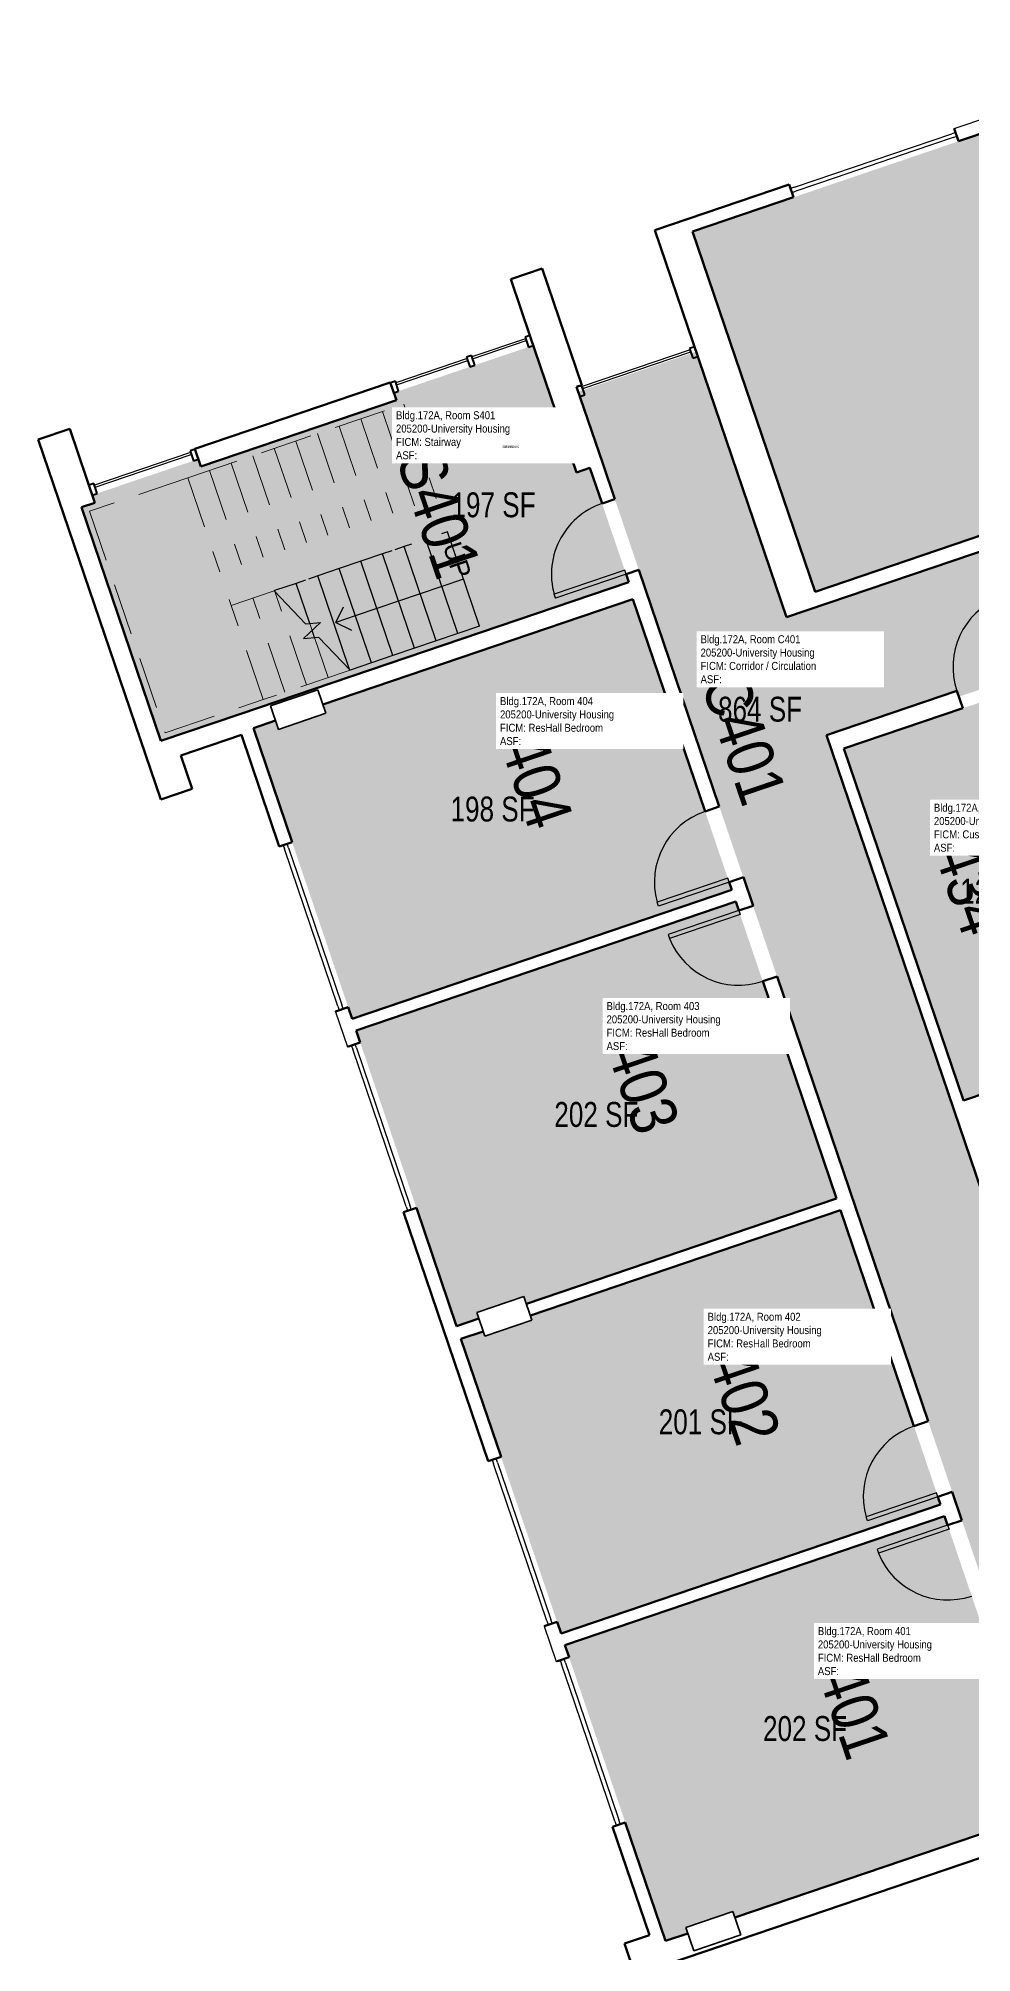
# Model space of a CAD drawing. Header units: inches. Extents: x 69231989 to 69233852, y 27661192 to 27663777.
# Drawn here: x 69231989 to 69232439, y 27662745 to 27663668 of the extents above; entities that cross this region are included whole.
import ezdxf
from ezdxf.enums import TextEntityAlignment as Align

# ---------------------------------------------------------------- set-up
doc = ezdxf.new("R2010")
doc.units = ezdxf.units.IN
doc.header["$LTSCALE"] = 100
doc.header["$MEASUREMENT"] = 0
doc.linetypes.add('DASHED2', pattern=[0.375, 0.25, -0.125])
for name, color, linetype in [('A-COLS', 5, 'CONTINUOUS'), ('A-DOOR', 2, 'CONTINUOUS'), ('A-FLOR', 3, 'CONTINUOUS'), ('A-GLAZ', 1, 'CONTINUOUS'), ('A-IDEN-RNUM', 7, 'CONTINUOUS'), ('A-IDEN-SNUM', 4, 'CONTINUOUS'), ('A-IDEN-VNUM', 4, 'CONTINUOUS'), ('A-WALL', 5, 'CONTINUOUS'), ('AREA-TEXT', 3, 'CONTINUOUS'), ('Rooms-Category-Color', 7, 'CONTINUOUS'), ('Rooms-College-Color', 7, 'CONTINUOUS'), ('Rooms-Department-Color', 7, 'CONTINUOUS'), ('Rooms-Division-Color', 7, 'CONTINUOUS'), ('Rooms-Information', 7, 'CONTINUOUS')]:
    doc.layers.add(name, color=color, linetype=linetype)
doc.styles.add('Arial', font='arial.ttf')
doc.styles.add('CP_AREA', font='arial.ttf', dxfattribs={"height": 15})
doc.styles.add('CP_ROOMSNUMBER', font='arial.ttf', dxfattribs={"height": 1})
doc.styles.add('CP_ROOMVNUMBER', font='arial.ttf', dxfattribs={"width": 0.85, "height": 0.075})

msp = doc.modelspace()

# ---------------------------------------------------------------- hatches: boundary and pattern name
at = {"layer": 'Rooms-Category-Color', "true_color": 0x728ef3}
for points in [[(69232363.13, 27663401.06), (69232637.43, 27663494.24), (69232578.45, 27663667.87), (69232304.15, 27663574.7)], [(69232103.19, 27663338.91), (69232092.47, 27663335.27), (69232092.9, 27663334.02), (69232140.07, 27663195.13), (69232323, 27663257.27), (69232275.4, 27663397.4), (69232125.91, 27663346.63), (69232127.34, 27663342.42), (69232104.61, 27663334.7)], [(69232200.14, 27663053.48), (69232222.86, 27663061.2), (69232224.05, 27663057.71), (69232373.53, 27663108.49), (69232324.89, 27663251.7), (69232141.96, 27663189.57), (69232190.41, 27663046.95), (69232201.12, 27663050.59)], [(69232226.72, 27663049.84), (69232223.64, 27663048.8), (69232204, 27663042.12), (69232203.21, 27663044.43), (69232192.5, 27663040.79), (69232240.74, 27662898.76), (69232423.67, 27662960.9), (69232375.42, 27663102.93), (69232225.94, 27663052.15)], [(69232242.63, 27662893.2), (69232291.08, 27662750.58), (69232294.58, 27662751.77), (69232297.35, 27662752.71), (69232299.72, 27662753.51), (69232301.79, 27662754.22), (69232300.81, 27662757.12), (69232323.53, 27662764.83), (69232324.51, 27662761.94), (69232474, 27662812.71), (69232459.17, 27662856.38), (69232425.56, 27662955.33)]]:
    msp.add_hatch(color=171, dxfattribs=at).paths.add_polyline_path(points)
at = {"layer": 'Rooms-Category-Color', "true_color": 0xadadad}
for points in [[(69232956.36, 27662607.97), (69233013.17, 27662627.27), (69232952.16, 27662806.88), (69232902.03, 27662954.47), (69232859.21, 27663080.52), (69232801.14, 27663251.49), (69232758.74, 27663376.3), (69232700.43, 27663547.98), (69232680.62, 27663606.28), (69232669.11, 27663640.18), (69232612.35, 27663620.9), (69232655.85, 27663492.84), (69232641.95, 27663488.11), (69232363.27, 27663393.46), (69232349.37, 27663388.73), (69232305.87, 27663516.8), (69232249.67, 27663497.71), (69232249.05, 27663497.5), (69232258.02, 27663471.1), (69232260.83, 27663462.82), (69232280.89, 27663403.76), (69232282.26, 27663399.73), (69232282.28, 27663399.67), (69232330.81, 27663256.82), (69232381.34, 27663108.04), (69232431.48, 27662960.45), (69232465.09, 27662861.49), (69232521.9, 27662880.79), (69232520.16, 27662885.91), (69232501.99, 27662939.41), (69232497.33, 27662953.14), (69232429.12, 27663153.93), (69232370.57, 27663326.3), (69232368.66, 27663331.92), (69232431.51, 27663353.27), (69232432.48, 27663350.43), (69232466.56, 27663362.01), (69232465.6, 27663364.85), (69232478.14, 27663369.11), (69232479.11, 27663366.27), (69232513.2, 27663377.85), (69232512.23, 27663380.69), (69232571.77, 27663400.91), (69232669.47, 27663434.1), (69232675.09, 27663436.01), (69232722.34, 27663296.9), (69232719.5, 27663295.93), (69232731.81, 27663259.72), (69232734.65, 27663260.68), (69232735.57, 27663257.96), (69232804.24, 27663055.8), (69232814.09, 27663026.81), (69232832.84, 27662971.59), (69232834.54, 27662966.6), (69232835.71, 27662963.16), (69232845.03, 27662935.71), (69232895.98, 27662785.73), (69232893.14, 27662784.76), (69232905.8, 27662747.48), (69232908.64, 27662748.44), (69232914.49, 27662731.23), (69232923.33, 27662705.2), (69232924.49, 27662701.77), (69232924.51, 27662701.71), (69232951.19, 27662623.18)], [(69232273.37, 27663405.69), (69232254.68, 27663460.73), (69232248.17, 27663458.52), (69232245.36, 27663466.8), (69232227.34, 27663519.82), (69232224.98, 27663519.02), (69232160.12, 27663496.99), (69232161.36, 27663493.32), (69232067.21, 27663461.34), (69232065.96, 27663465.01), (69232014.83, 27663447.64), (69232016.08, 27663443.97), (69232009.57, 27663441.76), (69232047.84, 27663329.08), (69232083.53, 27663341.2), (69232086.01, 27663342.05), (69232086.01, 27663342.05), (69232086.66, 27663342.27), (69232100.45, 27663346.95), (69232123.18, 27663354.67), (69232272.6, 27663405.43)], [(69232433.3, 27663344.5), (69232377.08, 27663325.41), (69232434.7, 27663155.76), (69232529.63, 27663188), (69232472, 27663357.65), (69232469.52, 27663356.8)]]:
    msp.add_hatch(color=253, dxfattribs=at).paths.add_polyline_path(points)
at = {"layer": 'Rooms-College-Color', "true_color": 0xadadad}
for points in [[(69232363.13, 27663401.06), (69232637.43, 27663494.24), (69232578.45, 27663667.87), (69232304.15, 27663574.7)], [(69232956.36, 27662607.97), (69233013.17, 27662627.27), (69232952.16, 27662806.88), (69232902.03, 27662954.47), (69232859.21, 27663080.52), (69232801.14, 27663251.49), (69232758.74, 27663376.3), (69232700.43, 27663547.98), (69232680.62, 27663606.28), (69232669.11, 27663640.18), (69232612.35, 27663620.9), (69232655.85, 27663492.84), (69232641.95, 27663488.11), (69232363.27, 27663393.46), (69232349.37, 27663388.73), (69232305.87, 27663516.8), (69232249.67, 27663497.71), (69232249.05, 27663497.5), (69232258.02, 27663471.1), (69232260.83, 27663462.82), (69232280.89, 27663403.76), (69232282.26, 27663399.73), (69232282.28, 27663399.67), (69232330.81, 27663256.82), (69232381.34, 27663108.04), (69232431.48, 27662960.45), (69232465.09, 27662861.49), (69232521.9, 27662880.79), (69232520.16, 27662885.91), (69232501.99, 27662939.41), (69232497.33, 27662953.14), (69232429.12, 27663153.93), (69232370.57, 27663326.3), (69232368.66, 27663331.92), (69232431.51, 27663353.27), (69232432.48, 27663350.43), (69232466.56, 27663362.01), (69232465.6, 27663364.85), (69232478.14, 27663369.11), (69232479.11, 27663366.27), (69232513.2, 27663377.85), (69232512.23, 27663380.69), (69232571.77, 27663400.91), (69232669.47, 27663434.1), (69232675.09, 27663436.01), (69232722.34, 27663296.9), (69232719.5, 27663295.93), (69232731.81, 27663259.72), (69232734.65, 27663260.68), (69232735.57, 27663257.96), (69232804.24, 27663055.8), (69232814.09, 27663026.81), (69232832.84, 27662971.59), (69232834.54, 27662966.6), (69232835.71, 27662963.16), (69232845.03, 27662935.71), (69232895.98, 27662785.73), (69232893.14, 27662784.76), (69232905.8, 27662747.48), (69232908.64, 27662748.44), (69232914.49, 27662731.23), (69232923.33, 27662705.2), (69232924.49, 27662701.77), (69232924.51, 27662701.71), (69232951.19, 27662623.18)], [(69232273.37, 27663405.69), (69232254.68, 27663460.73), (69232248.17, 27663458.52), (69232245.36, 27663466.8), (69232227.34, 27663519.82), (69232224.98, 27663519.02), (69232160.12, 27663496.99), (69232161.36, 27663493.32), (69232067.21, 27663461.34), (69232065.96, 27663465.01), (69232014.83, 27663447.64), (69232016.08, 27663443.97), (69232009.57, 27663441.76), (69232047.84, 27663329.08), (69232083.53, 27663341.2), (69232086.01, 27663342.05), (69232086.01, 27663342.05), (69232086.66, 27663342.27), (69232100.45, 27663346.95), (69232123.18, 27663354.67), (69232272.6, 27663405.43)], [(69232103.19, 27663338.91), (69232092.47, 27663335.27), (69232092.9, 27663334.02), (69232140.07, 27663195.13), (69232323, 27663257.27), (69232275.4, 27663397.4), (69232125.91, 27663346.63), (69232127.34, 27663342.42), (69232104.61, 27663334.7)], [(69232433.3, 27663344.5), (69232377.08, 27663325.41), (69232434.7, 27663155.76), (69232529.63, 27663188), (69232472, 27663357.65), (69232469.52, 27663356.8)], [(69232200.14, 27663053.48), (69232222.86, 27663061.2), (69232224.05, 27663057.71), (69232373.53, 27663108.49), (69232324.89, 27663251.7), (69232141.96, 27663189.57), (69232190.41, 27663046.95), (69232201.12, 27663050.59)], [(69232226.72, 27663049.84), (69232223.64, 27663048.8), (69232204, 27663042.12), (69232203.21, 27663044.43), (69232192.5, 27663040.79), (69232240.74, 27662898.76), (69232423.67, 27662960.9), (69232375.42, 27663102.93), (69232225.94, 27663052.15)], [(69232242.63, 27662893.2), (69232291.08, 27662750.58), (69232294.58, 27662751.77), (69232297.35, 27662752.71), (69232299.72, 27662753.51), (69232301.79, 27662754.22), (69232300.81, 27662757.12), (69232323.53, 27662764.83), (69232324.51, 27662761.94), (69232474, 27662812.71), (69232459.17, 27662856.38), (69232425.56, 27662955.33)]]:
    msp.add_hatch(color=253, dxfattribs=at).paths.add_polyline_path(points)
at = {"layer": 'Rooms-Department-Color', "true_color": 0x604aed}
for points in [[(69232363.13, 27663401.06), (69232637.43, 27663494.24), (69232578.45, 27663667.87), (69232304.15, 27663574.7)], [(69232103.19, 27663338.91), (69232092.47, 27663335.27), (69232092.9, 27663334.02), (69232140.07, 27663195.13), (69232323, 27663257.27), (69232275.4, 27663397.4), (69232125.91, 27663346.63), (69232127.34, 27663342.42), (69232104.61, 27663334.7)], [(69232200.14, 27663053.48), (69232222.86, 27663061.2), (69232224.05, 27663057.71), (69232373.53, 27663108.49), (69232324.89, 27663251.7), (69232141.96, 27663189.57), (69232190.41, 27663046.95), (69232201.12, 27663050.59)], [(69232226.72, 27663049.84), (69232223.64, 27663048.8), (69232204, 27663042.12), (69232203.21, 27663044.43), (69232192.5, 27663040.79), (69232240.74, 27662898.76), (69232423.67, 27662960.9), (69232375.42, 27663102.93), (69232225.94, 27663052.15)], [(69232242.63, 27662893.2), (69232291.08, 27662750.58), (69232294.58, 27662751.77), (69232297.35, 27662752.71), (69232299.72, 27662753.51), (69232301.79, 27662754.22), (69232300.81, 27662757.12), (69232323.53, 27662764.83), (69232324.51, 27662761.94), (69232474, 27662812.71), (69232459.17, 27662856.38), (69232425.56, 27662955.33)]]:
    msp.add_hatch(color=173, dxfattribs=at).paths.add_polyline_path(points)
at = {"layer": 'Rooms-Department-Color', "true_color": 0xacacac}
for points in [[(69232956.36, 27662607.97), (69233013.17, 27662627.27), (69232952.16, 27662806.88), (69232902.03, 27662954.47), (69232859.21, 27663080.52), (69232801.14, 27663251.49), (69232758.74, 27663376.3), (69232700.43, 27663547.98), (69232680.62, 27663606.28), (69232669.11, 27663640.18), (69232612.35, 27663620.9), (69232655.85, 27663492.84), (69232641.95, 27663488.11), (69232363.27, 27663393.46), (69232349.37, 27663388.73), (69232305.87, 27663516.8), (69232249.67, 27663497.71), (69232249.05, 27663497.5), (69232258.02, 27663471.1), (69232260.83, 27663462.82), (69232280.89, 27663403.76), (69232282.26, 27663399.73), (69232282.28, 27663399.67), (69232330.81, 27663256.82), (69232381.34, 27663108.04), (69232431.48, 27662960.45), (69232465.09, 27662861.49), (69232521.9, 27662880.79), (69232520.16, 27662885.91), (69232501.99, 27662939.41), (69232497.33, 27662953.14), (69232429.12, 27663153.93), (69232370.57, 27663326.3), (69232368.66, 27663331.92), (69232431.51, 27663353.27), (69232432.48, 27663350.43), (69232466.56, 27663362.01), (69232465.6, 27663364.85), (69232478.14, 27663369.11), (69232479.11, 27663366.27), (69232513.2, 27663377.85), (69232512.23, 27663380.69), (69232571.77, 27663400.91), (69232669.47, 27663434.1), (69232675.09, 27663436.01), (69232722.34, 27663296.9), (69232719.5, 27663295.93), (69232731.81, 27663259.72), (69232734.65, 27663260.68), (69232735.57, 27663257.96), (69232804.24, 27663055.8), (69232814.09, 27663026.81), (69232832.84, 27662971.59), (69232834.54, 27662966.6), (69232835.71, 27662963.16), (69232845.03, 27662935.71), (69232895.98, 27662785.73), (69232893.14, 27662784.76), (69232905.8, 27662747.48), (69232908.64, 27662748.44), (69232914.49, 27662731.23), (69232923.33, 27662705.2), (69232924.49, 27662701.77), (69232924.51, 27662701.71), (69232951.19, 27662623.18)], [(69232273.37, 27663405.69), (69232254.68, 27663460.73), (69232248.17, 27663458.52), (69232245.36, 27663466.8), (69232227.34, 27663519.82), (69232224.98, 27663519.02), (69232160.12, 27663496.99), (69232161.36, 27663493.32), (69232067.21, 27663461.34), (69232065.96, 27663465.01), (69232014.83, 27663447.64), (69232016.08, 27663443.97), (69232009.57, 27663441.76), (69232047.84, 27663329.08), (69232083.53, 27663341.2), (69232086.01, 27663342.05), (69232086.01, 27663342.05), (69232086.66, 27663342.27), (69232100.45, 27663346.95), (69232123.18, 27663354.67), (69232272.6, 27663405.43)], [(69232433.3, 27663344.5), (69232377.08, 27663325.41), (69232434.7, 27663155.76), (69232529.63, 27663188), (69232472, 27663357.65), (69232469.52, 27663356.8)]]:
    msp.add_hatch(color=253, dxfattribs=at).paths.add_polyline_path(points)
at = {"layer": 'Rooms-Division-Color', "true_color": 0x604aed}
for points in [[(69232363.13, 27663401.06), (69232637.43, 27663494.24), (69232578.45, 27663667.87), (69232304.15, 27663574.7)], [(69232103.19, 27663338.91), (69232092.47, 27663335.27), (69232092.9, 27663334.02), (69232140.07, 27663195.13), (69232323, 27663257.27), (69232275.4, 27663397.4), (69232125.91, 27663346.63), (69232127.34, 27663342.42), (69232104.61, 27663334.7)], [(69232200.14, 27663053.48), (69232222.86, 27663061.2), (69232224.05, 27663057.71), (69232373.53, 27663108.49), (69232324.89, 27663251.7), (69232141.96, 27663189.57), (69232190.41, 27663046.95), (69232201.12, 27663050.59)], [(69232226.72, 27663049.84), (69232223.64, 27663048.8), (69232204, 27663042.12), (69232203.21, 27663044.43), (69232192.5, 27663040.79), (69232240.74, 27662898.76), (69232423.67, 27662960.9), (69232375.42, 27663102.93), (69232225.94, 27663052.15)], [(69232242.63, 27662893.2), (69232291.08, 27662750.58), (69232294.58, 27662751.77), (69232297.35, 27662752.71), (69232299.72, 27662753.51), (69232301.79, 27662754.22), (69232300.81, 27662757.12), (69232323.53, 27662764.83), (69232324.51, 27662761.94), (69232474, 27662812.71), (69232459.17, 27662856.38), (69232425.56, 27662955.33)]]:
    msp.add_hatch(color=173, dxfattribs=at).paths.add_polyline_path(points)
at = {"layer": 'Rooms-Division-Color', "true_color": 0xadadad}
for points in [[(69232956.36, 27662607.97), (69233013.17, 27662627.27), (69232952.16, 27662806.88), (69232902.03, 27662954.47), (69232859.21, 27663080.52), (69232801.14, 27663251.49), (69232758.74, 27663376.3), (69232700.43, 27663547.98), (69232680.62, 27663606.28), (69232669.11, 27663640.18), (69232612.35, 27663620.9), (69232655.85, 27663492.84), (69232641.95, 27663488.11), (69232363.27, 27663393.46), (69232349.37, 27663388.73), (69232305.87, 27663516.8), (69232249.67, 27663497.71), (69232249.05, 27663497.5), (69232258.02, 27663471.1), (69232260.83, 27663462.82), (69232280.89, 27663403.76), (69232282.26, 27663399.73), (69232282.28, 27663399.67), (69232330.81, 27663256.82), (69232381.34, 27663108.04), (69232431.48, 27662960.45), (69232465.09, 27662861.49), (69232521.9, 27662880.79), (69232520.16, 27662885.91), (69232501.99, 27662939.41), (69232497.33, 27662953.14), (69232429.12, 27663153.93), (69232370.57, 27663326.3), (69232368.66, 27663331.92), (69232431.51, 27663353.27), (69232432.48, 27663350.43), (69232466.56, 27663362.01), (69232465.6, 27663364.85), (69232478.14, 27663369.11), (69232479.11, 27663366.27), (69232513.2, 27663377.85), (69232512.23, 27663380.69), (69232571.77, 27663400.91), (69232669.47, 27663434.1), (69232675.09, 27663436.01), (69232722.34, 27663296.9), (69232719.5, 27663295.93), (69232731.81, 27663259.72), (69232734.65, 27663260.68), (69232735.57, 27663257.96), (69232804.24, 27663055.8), (69232814.09, 27663026.81), (69232832.84, 27662971.59), (69232834.54, 27662966.6), (69232835.71, 27662963.16), (69232845.03, 27662935.71), (69232895.98, 27662785.73), (69232893.14, 27662784.76), (69232905.8, 27662747.48), (69232908.64, 27662748.44), (69232914.49, 27662731.23), (69232923.33, 27662705.2), (69232924.49, 27662701.77), (69232924.51, 27662701.71), (69232951.19, 27662623.18)], [(69232273.37, 27663405.69), (69232254.68, 27663460.73), (69232248.17, 27663458.52), (69232245.36, 27663466.8), (69232227.34, 27663519.82), (69232224.98, 27663519.02), (69232160.12, 27663496.99), (69232161.36, 27663493.32), (69232067.21, 27663461.34), (69232065.96, 27663465.01), (69232014.83, 27663447.64), (69232016.08, 27663443.97), (69232009.57, 27663441.76), (69232047.84, 27663329.08), (69232083.53, 27663341.2), (69232086.01, 27663342.05), (69232086.01, 27663342.05), (69232086.66, 27663342.27), (69232100.45, 27663346.95), (69232123.18, 27663354.67), (69232272.6, 27663405.43)], [(69232433.3, 27663344.5), (69232377.08, 27663325.41), (69232434.7, 27663155.76), (69232529.63, 27663188), (69232472, 27663357.65), (69232469.52, 27663356.8)]]:
    msp.add_hatch(color=253, dxfattribs=at).paths.add_polyline_path(points)

# ---------------------------------------------------------------- linework, layer by layer
at = {"layer": 'A-COLS', "lineweight": 35}
for p, q in [((69232100.75, 27663346.07), (69232123.48, 27663353.79)), ((69232104.61, 27663334.7), (69232100.75, 27663346.07)), ((69232123.48, 27663353.79), (69232127.34, 27663342.42)), ((69232127.34, 27663342.42), (69232104.61, 27663334.7)), ((69232200.14, 27663053.48), (69232222.86, 27663061.2)), ((69232222.86, 27663061.2), (69232226.72, 27663049.84)), ((69232204, 27663042.12), (69232200.14, 27663053.48)), ((69232226.72, 27663049.84), (69232204, 27663042.12)), ((69232300.81, 27662757.12), (69232323.53, 27662764.83)), ((69232323.53, 27662764.83), (69232327.39, 27662753.47)), ((69232304.66, 27662745.75), (69232300.81, 27662757.12)), ((69232327.39, 27662753.47), (69232304.66, 27662745.75))]:
    msp.add_line(p, q, dxfattribs=at)
at = {"layer": 'A-DOOR'}
for p, q in [((69232271.44, 27663411.37), (69232237.36, 27663399.79)), ((69232272.09, 27663409.48), (69232271.44, 27663411.37)), ((69232272.09, 27663409.48), (69232238, 27663397.9)), ((69232238, 27663397.9), (69232237.36, 27663399.79)), ((69232321.07, 27663262.95), (69232287.03, 27663251.39)), ((69232321.71, 27663261.05), (69232321.07, 27663262.95)), ((69232321.71, 27663261.05), (69232287.68, 27663249.49)), ((69232287.68, 27663249.49), (69232287.03, 27663251.39)), ((69232326.37, 27663247.32), (69232292.34, 27663235.76)), ((69232327.02, 27663245.43), (69232292.98, 27663233.87)), ((69232326.37, 27663247.32), (69232327.02, 27663245.43)), ((69232292.34, 27663235.76), (69232292.98, 27663233.87)), ((69232421.74, 27662966.58), (69232387.7, 27662955.02)), ((69232422.38, 27662964.68), (69232388.35, 27662953.12)), ((69232422.38, 27662964.68), (69232421.74, 27662966.58)), ((69232388.35, 27662953.12), (69232387.7, 27662955.02)), ((69232427.04, 27662950.95), (69232393.01, 27662939.39)), ((69232427.04, 27662950.95), (69232427.69, 27662949.06)), ((69232427.69, 27662949.06), (69232393.65, 27662937.5)), ((69232393.01, 27662939.39), (69232393.65, 27662937.5))]:
    msp.add_line(p, q, dxfattribs=at)
at = {"layer": 'A-DOOR', "lineweight": 25}
for centre, start, end in [((69232272.09, 27663409.48), 108.76132, 198.76132), ((69232465.6, 27663364.85), 111.94606, 198.76132), ((69232321.71, 27663261.05), 108.76132, 195.57658), ((69232326.37, 27663247.32), 201.94606, 288.76132), ((69232422.38, 27662964.68), 108.76132, 195.57658), ((69232427.04, 27662950.95), 201.94606, 288.76132)]:
    msp.add_arc(centre, 36, start, end, dxfattribs=at)
at = {"layer": 'A-FLOR', "linetype": 'DASHED2', "lineweight": 5}
for p, q in [((69232060.9, 27663456.02), (69232165.05, 27663491.4)), ((69232154.64, 27663487.87), (69232170.07, 27663442.42)), ((69232165.05, 27663491.4), (69232180.49, 27663445.95)), ((69232123.39, 27663477.25), (69232138.83, 27663431.8)), ((69232133.8, 27663480.79), (69232149.24, 27663435.34)), ((69232144.22, 27663484.33), (69232159.66, 27663438.88)), ((69232092.14, 27663466.64), (69232107.58, 27663421.19)), ((69232102.56, 27663470.18), (69232118, 27663424.73)), ((69232112.97, 27663473.71), (69232128.41, 27663428.26)), ((69232071.31, 27663459.56), (69232086.75, 27663414.11)), ((69232081.73, 27663463.1), (69232097.17, 27663417.65)), ((69232060.9, 27663456.02), (69232013.55, 27663439.94)), ((69232060.9, 27663456.02), (69232076.33, 27663410.57)), ((69232013.55, 27663439.94), (69232049.9, 27663332.95)), ((69232102.45, 27663401.49), (69232081.8, 27663394.48)), ((69232081.8, 27663394.48), (69232080.84, 27663397.32)), ((69232097.24, 27663349.03), (69232081.8, 27663394.48)), ((69232107.65, 27663352.57), (69232092.22, 27663398.02)), ((69232118.07, 27663356.11), (69232102.76, 27663401.17)), ((69232120.77, 27663382.37), (69232119.6, 27663385.79)), ((69232128.49, 27663359.64), (69232121.93, 27663378.94)), ((69232139.08, 27663363.24), (69232097.24, 27663349.03)), ((69232138.9, 27663363.18), (69232138.77, 27663363.57)), ((69232049.9, 27663332.95), (69232097.24, 27663349.03))]:
    msp.add_line(p, q, dxfattribs=at)
at = {"layer": 'A-FLOR'}
for p, q in [((69232185.96, 27663429.86), (69232183.12, 27663428.89)), ((69232201.39, 27663384.41), (69232185.96, 27663429.86)), ((69232159.21, 27663420.77), (69232154.71, 27663419.24)), ((69232165.13, 27663422.78), (69232160.63, 27663421.25)), ((69232168.61, 27663423.97), (69232165.13, 27663422.78)), ((69232180.56, 27663377.33), (69232165.13, 27663422.78)), ((69232190.98, 27663380.87), (69232175.54, 27663426.32)), ((69232133.88, 27663412.17), (69232123.46, 27663408.63)), ((69232144.29, 27663415.71), (69232133.88, 27663412.17)), ((69232149.32, 27663366.72), (69232133.88, 27663412.17)), ((69232154.71, 27663419.24), (69232144.29, 27663415.71)), ((69232159.73, 27663370.26), (69232144.29, 27663415.71)), ((69232170.15, 27663373.79), (69232154.71, 27663419.24)), ((69232102.63, 27663401.56), (69232102.45, 27663401.49)), ((69232102.45, 27663401.49), (69232117.65, 27663385.62)), ((69232113.05, 27663405.09), (69232102.63, 27663401.56)), ((69232102.76, 27663401.17), (69232102.63, 27663401.56)), ((69232117.54, 27663406.62), (69232113.05, 27663405.09)), ((69232119.6, 27663385.79), (69232113.05, 27663405.09)), ((69232123.46, 27663408.63), (69232118.97, 27663407.1)), ((69232138.77, 27663363.57), (69232123.46, 27663408.63)), ((69232183.26, 27663403.6), (69232172.84, 27663400.06)), ((69232193.68, 27663407.13), (69232183.26, 27663403.6)), ((69232132.13, 27663386.23), (69232135.88, 27663393.84)), ((69232152.01, 27663392.98), (69232141.6, 27663389.44)), ((69232162.43, 27663396.52), (69232152.01, 27663392.98)), ((69232172.84, 27663400.06), (69232162.43, 27663396.52)), ((69232124.83, 27663386.26), (69232116.7, 27663378.48)), ((69232117.65, 27663385.62), (69232124.83, 27663386.26)), ((69232141.6, 27663389.44), (69232132.13, 27663386.23)), ((69232132.13, 27663386.23), (69232139.74, 27663382.48)), ((69232201.39, 27663384.41), (69232190.98, 27663380.87)), ((69232116.7, 27663378.48), (69232123.88, 27663379.12)), ((69232121.93, 27663378.94), (69232120.77, 27663382.37)), ((69232123.88, 27663379.12), (69232139.08, 27663363.24)), ((69232170.15, 27663373.79), (69232159.73, 27663370.26)), ((69232180.56, 27663377.33), (69232170.15, 27663373.79)), ((69232190.98, 27663380.87), (69232180.56, 27663377.33)), ((69232149.32, 27663366.72), (69232139.08, 27663363.24)), ((69232159.73, 27663370.26), (69232149.32, 27663366.72))]:
    msp.add_line(p, q, dxfattribs=at)
at = {"layer": 'A-GLAZ'}
for p, q in [((69232372.18, 27663602.56), (69232410.06, 27663615.42)), ((69232410.06, 27663615.42), (69232428.99, 27663621.85)), ((69232429.64, 27663619.96), (69232410.7, 27663613.53)), ((69232430.89, 27663622.5), (69232428.99, 27663621.85)), ((69232429.64, 27663619.96), (69232431.53, 27663620.6)), ((69232410.7, 27663613.53), (69232372.82, 27663600.66)), ((69232353.24, 27663596.12), (69232351.35, 27663595.48)), ((69232353.24, 27663596.12), (69232372.18, 27663602.56)), ((69232372.82, 27663600.66), (69232353.89, 27663594.23)), ((69232351.99, 27663593.59), (69232353.89, 27663594.23)), ((69232223.61, 27663523.04), (69232197.81, 27663514.28)), ((69232198.13, 27663513.33), (69232223.93, 27663522.1)), ((69232195.44, 27663513.48), (69232161.12, 27663501.82)), ((69232161.44, 27663500.87), (69232195.76, 27663512.53)), ((69232302.94, 27663517.65), (69232250.86, 27663499.96)), ((69232251.18, 27663499.01), (69232303.26, 27663516.7)), ((69232303.26, 27663516.7), (69232302.94, 27663517.65)), ((69232250.86, 27663499.96), (69232251.18, 27663499.01)), ((69232062.23, 27663468.23), (69232015.83, 27663452.47)), ((69232016.15, 27663451.52), (69232062.55, 27663467.28)), ((69232106.87, 27663278.9), (69232107.51, 27663277.01)), ((69232113.94, 27663258.07), (69232107.51, 27663277.01)), ((69232109.4, 27663277.65), (69232108.76, 27663279.55)), ((69232109.4, 27663277.65), (69232115.84, 27663258.71)), ((69232126.81, 27663220.2), (69232113.94, 27663258.07)), ((69232115.84, 27663258.71), (69232128.7, 27663220.84)), ((69232133.24, 27663201.26), (69232126.81, 27663220.2)), ((69232128.7, 27663220.84), (69232135.13, 27663201.9)), ((69232133.24, 27663201.26), (69232133.88, 27663199.37)), ((69232135.78, 27663200.01), (69232135.13, 27663201.9)), ((69232139.67, 27663182.32), (69232140.32, 27663180.43)), ((69232146.75, 27663161.49), (69232140.32, 27663180.43)), ((69232142.21, 27663181.07), (69232141.57, 27663182.97)), ((69232142.21, 27663181.07), (69232148.64, 27663162.13)), ((69232159.61, 27663123.62), (69232146.75, 27663161.49)), ((69232148.64, 27663162.13), (69232161.51, 27663124.26)), ((69232166.05, 27663104.68), (69232159.61, 27663123.62)), ((69232161.51, 27663124.26), (69232167.94, 27663105.32)), ((69232166.05, 27663104.68), (69232166.69, 27663102.79)), ((69232168.58, 27663103.43), (69232167.94, 27663105.32)), ((69232207.54, 27662982.53), (69232208.18, 27662980.64)), ((69232214.61, 27662961.7), (69232208.18, 27662980.64)), ((69232210.07, 27662981.28), (69232209.43, 27662983.18)), ((69232210.07, 27662981.28), (69232216.51, 27662962.35)), ((69232227.48, 27662923.83), (69232214.61, 27662961.7)), ((69232216.51, 27662962.35), (69232229.37, 27662924.47)), ((69232233.91, 27662904.89), (69232227.48, 27662923.83)), ((69232229.37, 27662924.47), (69232235.8, 27662905.53)), ((69232233.91, 27662904.89), (69232234.55, 27662903)), ((69232236.45, 27662903.64), (69232235.8, 27662905.53)), ((69232240.34, 27662885.95), (69232240.99, 27662884.06)), ((69232242.88, 27662884.7), (69232242.24, 27662886.6)), ((69232242.88, 27662884.7), (69232249.31, 27662865.77)), ((69232247.42, 27662865.12), (69232240.99, 27662884.06)), ((69232260.28, 27662827.25), (69232247.42, 27662865.12)), ((69232249.31, 27662865.77), (69232262.18, 27662827.89)), ((69232266.72, 27662808.31), (69232260.28, 27662827.25)), ((69232262.18, 27662827.89), (69232268.61, 27662808.95)), ((69232266.72, 27662808.31), (69232267.36, 27662806.42)), ((69232269.25, 27662807.06), (69232268.61, 27662808.95))]:
    msp.add_line(p, q, dxfattribs=at)
at = {"layer": 'A-GLAZ', "lineweight": 40, "extrusion": (0, 0, -1)}
for p, q in [((69232225.74, 27663524.56), (69232223.37, 27663523.75)), ((69232223.37, 27663523.75), (69232224.98, 27663519.02)), ((69232197.57, 27663514.99), (69232195.2, 27663514.19)), ((69232195.2, 27663514.19), (69232196.81, 27663509.45)), ((69232199.18, 27663510.26), (69232197.57, 27663514.99)), ((69232224.98, 27663519.02), (69232227.34, 27663519.82)), ((69232196.81, 27663509.45), (69232199.18, 27663510.26)), ((69232249.86, 27663495.13), (69232252.23, 27663495.93)), ((69232252.23, 27663495.93), (69232250.62, 27663500.67)), ((69232064.36, 27663469.74), (69232061.99, 27663468.94)), ((69232061.99, 27663468.94), (69232063.6, 27663464.2)), ((69232063.6, 27663464.2), (69232065.96, 27663465.01))]:
    msp.add_line(p, q, dxfattribs=at)
at = {"layer": 'A-GLAZ', "lineweight": 40}
for p, q in [((69232305.06, 27663519.16), (69232302.69, 27663518.36)), ((69232302.69, 27663518.36), (69232304.3, 27663513.62)), ((69232304.3, 27663513.62), (69232306.67, 27663514.43)), ((69232160.88, 27663502.53), (69232158.51, 27663501.72)), ((69232160.12, 27663496.99), (69232162.48, 27663497.79)), ((69232162.48, 27663497.79), (69232160.88, 27663502.53)), ((69232015.59, 27663453.18), (69232013.22, 27663452.37)), ((69232014.83, 27663447.64), (69232017.2, 27663448.44)), ((69232017.2, 27663448.44), (69232015.59, 27663453.18))]:
    msp.add_line(p, q, dxfattribs=at)
at = {"layer": 'A-WALL'}
for p, q in [((69232430.24, 27663624.39), (69232447.3, 27663630.19)), ((69232132.08, 27663198.46), (69232137.78, 27663181.68)), ((69232137.78, 27663181.68), (69232138.31, 27663181.86)), ((69232232.66, 27662902.35), (69232238.45, 27662885.31)), ((69232238.45, 27662885.31), (69232238.98, 27662885.49))]:
    msp.add_line(p, q, dxfattribs=at)
at = {"layer": 'A-WALL', "lineweight": 50}
for p, q in [((69232430.24, 27663624.39), (69232432.33, 27663618.24)), ((69232432.33, 27663618.24), (69232449.38, 27663624.03)), ((69232350.71, 27663597.37), (69232285.97, 27663575.38)), ((69232352.8, 27663591.22), (69232350.71, 27663597.37)), ((69232304.15, 27663574.7), (69232352.8, 27663591.22)), ((69232285.97, 27663575.38), (69232349.37, 27663388.73)), ((69232363.13, 27663401.06), (69232304.15, 27663574.7)), ((69232231.64, 27663556.93), (69232216.49, 27663551.78)), ((69232216.49, 27663551.78), (69232226.06, 27663523.61)), ((69232250.74, 27663500.71), (69232231.64, 27663556.93)), ((69232225.74, 27663524.56), (69232248.17, 27663458.52)), ((69232158.43, 27663501.96), (69232064.27, 27663469.98)), ((69232161.36, 27663493.32), (69232158.43, 27663501.96)), ((69232250.74, 27663500.71), (69232248.25, 27663499.87)), ((69232260.83, 27663462.82), (69232248.25, 27663499.87)), ((69232067.21, 27663461.34), (69232161.36, 27663493.32)), ((69232003.98, 27663479.6), (69231988.83, 27663474.45)), ((69232016.08, 27663443.97), (69232003.98, 27663479.6)), ((69231988.83, 27663474.45), (69232047.8, 27663300.82)), ((69232064.27, 27663469.98), (69232067.21, 27663461.34)), ((69232248.17, 27663458.52), (69232254.68, 27663460.73)), ((69232254.68, 27663460.73), (69232260.51, 27663443.57)), ((69232266.66, 27663445.66), (69232260.83, 27663462.82)), ((69232510.25, 27663451.04), (69232363.13, 27663401.06)), ((69232009.57, 27663441.76), (69232016.08, 27663443.97)), ((69232047.84, 27663329.08), (69232009.57, 27663441.76)), ((69232260.51, 27663443.57), (69232266.66, 27663445.66)), ((69232349.37, 27663388.73), (69232512.58, 27663444.17)), ((69232278.24, 27663411.57), (69232272.09, 27663409.48)), ((69232317, 27663297.47), (69232278.24, 27663411.57)), ((69232273.37, 27663405.69), (69232086.01, 27663342.05)), ((69232272.09, 27663409.48), (69232273.37, 27663405.69)), ((69232275.4, 27663397.4), (69232125.91, 27663346.63)), ((69232275.4, 27663397.4), (69232310.13, 27663295.14)), ((69232431.51, 27663353.27), (69232368.66, 27663331.92)), ((69232434.37, 27663344.86), (69232431.51, 27663353.27)), ((69232086.01, 27663342.05), (69232047.84, 27663329.08)), ((69232092.47, 27663335.27), (69232103.19, 27663338.91)), ((69232377.08, 27663325.41), (69232434.37, 27663344.86)), ((69232057.49, 27663322.06), (69232086.72, 27663331.99)), ((69232086.72, 27663331.99), (69232104.97, 27663278.26)), ((69232111.13, 27663280.35), (69232092.47, 27663335.27)), ((69232368.66, 27663331.92), (69232498.26, 27662950.38)), ((69232062.95, 27663305.97), (69232057.49, 27663322.06)), ((69232434.7, 27663155.76), (69232377.08, 27663325.41)), ((69232047.8, 27663300.82), (69232062.95, 27663305.97)), ((69232310.13, 27663295.14), (69232317, 27663297.47)), ((69232104.97, 27663278.26), (69232111.13, 27663280.35)), ((69232328.58, 27663263.39), (69232321.71, 27663261.05)), ((69232333.24, 27663249.66), (69232328.58, 27663263.39)), ((69232323, 27663257.27), (69232140.07, 27663195.13)), ((69232321.71, 27663261.05), (69232323, 27663257.27)), ((69232141.96, 27663189.57), (69232324.89, 27663251.7)), ((69232324.89, 27663251.7), (69232326.37, 27663247.32)), ((69232326.37, 27663247.32), (69232333.24, 27663249.66)), ((69232344.82, 27663215.57), (69232337.95, 27663213.24)), ((69232337.95, 27663213.24), (69232373.53, 27663108.49)), ((69232417.67, 27663001.1), (69232344.82, 27663215.57)), ((69232138.15, 27663200.81), (69232131.99, 27663198.72)), ((69232131.99, 27663198.72), (69232132.08, 27663198.46)), ((69232140.07, 27663195.13), (69232138.15, 27663200.81)), ((69232143.93, 27663183.77), (69232141.96, 27663189.57)), ((69232138.31, 27663181.86), (69232143.93, 27663183.77)), ((69232529.63, 27663188), (69232434.7, 27663155.76)), ((69232373.53, 27663108.49), (69232224.05, 27663057.71)), ((69232171.03, 27663104), (69232164.88, 27663101.91)), ((69232164.88, 27663101.91), (69232205.64, 27662981.89)), ((69232190.41, 27663046.95), (69232171.03, 27663104)), ((69232225.94, 27663052.15), (69232375.42, 27663102.93)), ((69232375.42, 27663102.93), (69232410.8, 27662998.77)), ((69232201.12, 27663050.59), (69232190.41, 27663046.95)), ((69232192.5, 27663040.79), (69232203.21, 27663044.43)), ((69232211.8, 27662983.98), (69232192.5, 27663040.79)), ((69232410.8, 27662998.77), (69232417.67, 27663001.1)), ((69232205.64, 27662981.89), (69232211.8, 27662983.98)), ((69232423.67, 27662960.9), (69232240.74, 27662898.76)), ((69232429.25, 27662967.02), (69232422.38, 27662964.68)), ((69232422.38, 27662964.68), (69232423.67, 27662960.9)), ((69232433.91, 27662953.29), (69232429.25, 27662967.02)), ((69232242.63, 27662893.2), (69232425.56, 27662955.33)), ((69232425.56, 27662955.33), (69232427.04, 27662950.95)), ((69232427.04, 27662950.95), (69232433.91, 27662953.29)), ((69232238.81, 27662904.44), (69232232.66, 27662902.35)), ((69232240.74, 27662898.76), (69232238.81, 27662904.44)), ((69232238.98, 27662885.49), (69232244.6, 27662887.4)), ((69232244.6, 27662887.4), (69232242.63, 27662893.2)), ((69232474, 27662812.71), (69232324.51, 27662761.94)), ((69232271.7, 27662807.63), (69232265.55, 27662805.54)), ((69232265.55, 27662805.54), (69232283.28, 27662753.34)), ((69232291.08, 27662750.58), (69232271.7, 27662807.63)), ((69232276.47, 27662734.13), (69232488.51, 27662806.15)), ((69232283.28, 27662753.34), (69232271.32, 27662749.28)), ((69232271.32, 27662749.28), (69232276.47, 27662734.13)), ((69232301.79, 27662754.22), (69232291.08, 27662750.58))]:
    msp.add_line(p, q, dxfattribs=at)

# ---------------------------------------------------------------- texts
at = {"layer": 'A-FLOR', "style": 'Arial'}
msp.add_text('UP', height=9, rotation=288.76132, dxfattribs=at).set_placement((69232183.62, 27663423.11))
at = {"layer": 'A-IDEN-RNUM', "style": 'CP_ROOMSNUMBER'}
for s, p in [('S401-00', (69232212.5, 27663470.49)), ('C401-00', (69232322.4, 27663369.43)), ('0404-00', (69232211.33, 27663327.05)), ('0403-00', (69232262.67, 27663180.02)), ('0402-00', (69232311.39, 27663030.21)), ('0401-00', (69232364.49, 27662878.67))]:
    msp.add_text(s, height=1, dxfattribs=at).set_placement(p)
at = {"layer": 'A-IDEN-SNUM', "style": 'CP_ROOMSNUMBER'}
for s, p in [('172AS40100', (69232212.5, 27663470.49)), ('172AC40100', (69232322.4, 27663369.43)), ('172A040400', (69232211.33, 27663327.05)), ('172A040300', (69232262.67, 27663180.02)), ('172A040200', (69232311.39, 27663030.21)), ('172A040100', (69232364.49, 27662878.67))]:
    msp.add_text(s, height=1, dxfattribs=at).set_placement(p)
at = {"layer": 'A-IDEN-VNUM', "style": 'CP_ROOMVNUMBER', "width": 0.85}
for s, p in [('S401', (69232161.21, 27663464.86)), ('C401', (69232307.98, 27663356.87)), ('404', (69232211.33, 27663327.05)), ('434', (69232420.41, 27663275.64)), ('403', (69232262.67, 27663180.02)), ('402', (69232311.39, 27663030.21)), ('401', (69232364.49, 27662878.67))]:
    msp.add_text(s, height=22.5, rotation=288.76132, dxfattribs=at).set_placement(p)
at = {"layer": 'AREA-TEXT', "style": 'CP_AREA', "width": 0.75}
for s, p in [('197 SF', (69232208.18, 27663442.94)), ('864 SF', (69232336.64, 27663344.4)), ('198 SF', (69232207.74, 27663296.27)), ('125 SF', (69232453.35, 27663256.71)), ('202 SF', (69232257.75, 27663149.03)), ('201 SF', (69232308.08, 27663000.84)), ('202 SF', (69232358.32, 27662852.96))]:
    msp.add_text(s, height=12, dxfattribs=at).set_placement(p, align=Align.MIDDLE_CENTER)

# ---------------------------------------------------------------- next in the draw order: texts
at = {"layer": 'Rooms-Information', "char_height": 3.8571, "width": 86.4, "attachment_point": 7, "style": 'CP_ROOMVNUMBER', "bg_fill": 3, "box_fill_scale": 1.5, "bg_fill_color": 256, "bg_fill_true_color": 13158600, "bg_fill_transparency": 0}
for s, insert in [('Bldg.172A, Room S401^M^J205200-University Housing^M^JFICM: Stairway^M^JASF: ', (69232161.21, 27663464.86)), ('Bldg.172A, Room C401^M^J205200-University Housing^M^JFICM: Corridor / Circulation^M^JASF: ', (69232307.98, 27663356.87)), ('Bldg.172A, Room 404^M^J205200-University Housing^M^JFICM: ResHall Bedroom^M^JASF: ', (69232211.33, 27663327.05)), ('Bldg.172A, Room 434^M^J205200-University Housing^M^JFICM: Custodial^M^JASF: ', (69232420.41, 27663275.64)), ('Bldg.172A, Room 403^M^J205200-University Housing^M^JFICM: ResHall Bedroom^M^JASF: ', (69232262.67, 27663180.02)), ('Bldg.172A, Room 402^M^J205200-University Housing^M^JFICM: ResHall Bedroom^M^JASF: ', (69232311.39, 27663030.21)), ('Bldg.172A, Room 401^M^J205200-University Housing^M^JFICM: ResHall Bedroom^M^JASF: ', (69232364.49, 27662878.67))]:
    msp.add_mtext(s, dxfattribs=dict(at, insert=insert))

doc.saveas('drawing.dxf')
